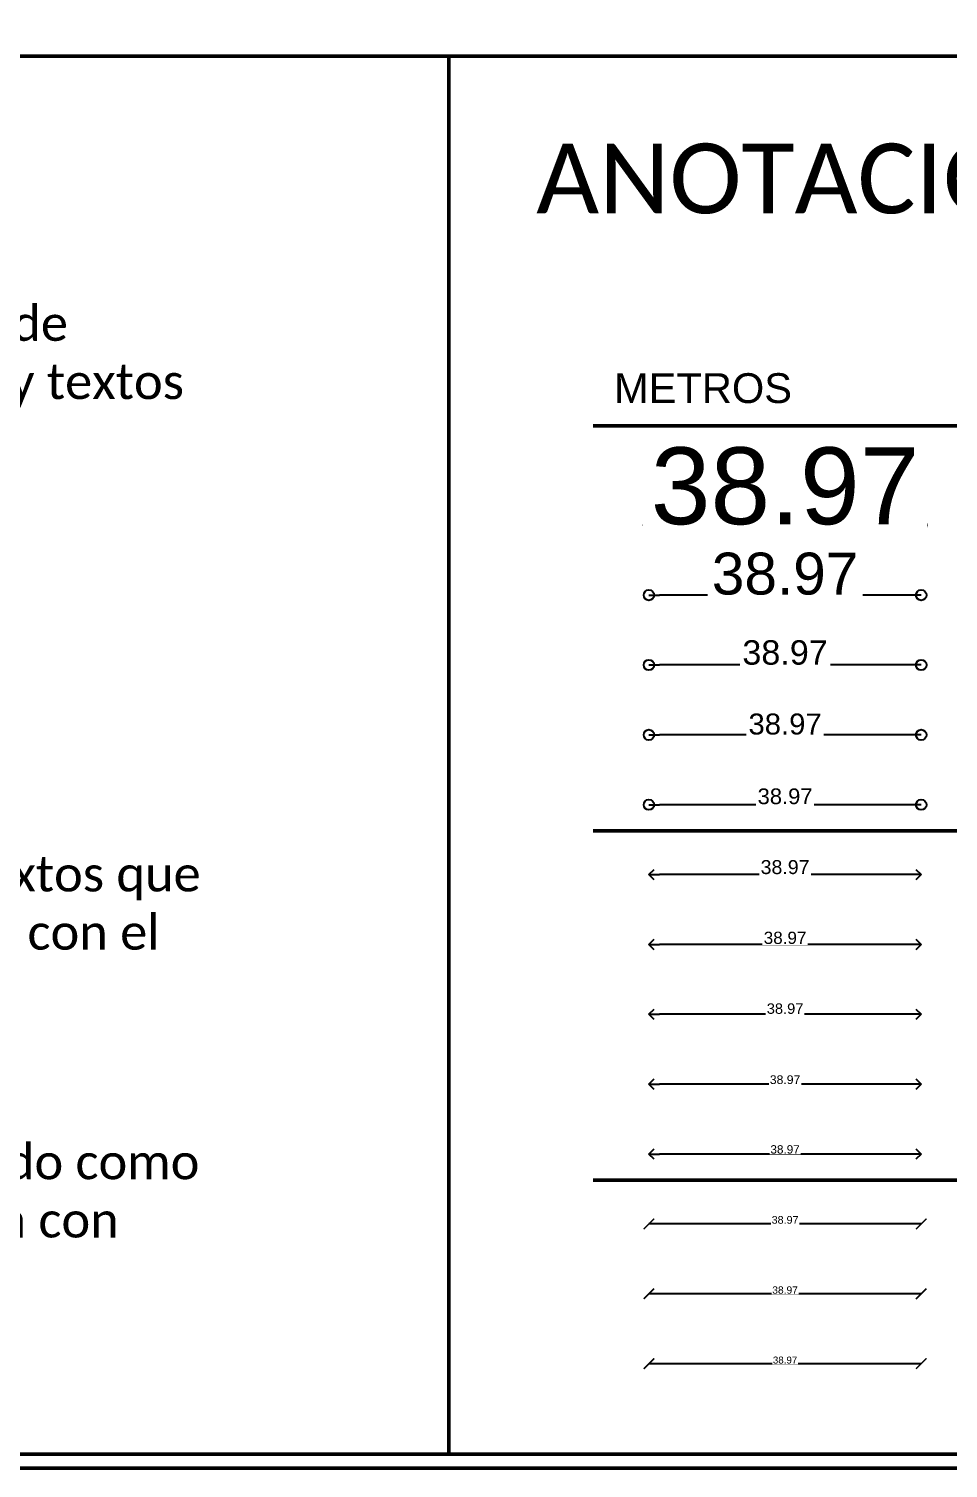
# Paper-space layout 'Dimensiones_cajasXM' of a CAD drawing. Header units: metres. Extents: x -968 to 2373, y -423 to 894.
# Drawn here: x -578.7 to -447.1, y -422.6 to -216.6 of the extents above; entities that cross this region are included whole.
import ezdxf

# ---------------------------------------------------------------- set-up
doc = ezdxf.new("R2010")
doc.units = ezdxf.units.M
doc.layers.get('0').update_dxf_attribs({"color": 255, "plot": 0})
doc.layers.get('Defpoints').update_dxf_attribs({"color": 255})
doc.layers.add('G-Title_layouts', color=7, linetype='Continuous', lineweight=50, true_color=0x323232)
doc.styles.get("Standard").update_dxf_attribs({"font": 'Candara.ttf'})
doc.styles.add('T1-1', font='Arial.ttf', dxfattribs={"height": 1})
doc.styles.add('T1-10', font='Arial.ttf', dxfattribs={"height": 1.1})
doc.styles.add('T1-100', font='Arial.ttf', dxfattribs={"height": 2})
doc.styles.add('T1-1000', font='Arial.ttf', dxfattribs={"height": 11})
doc.styles.add('T1-125', font='Arial.ttf', dxfattribs={"height": 2.25})
doc.styles.add('T1-20', font='Arial.ttf', dxfattribs={"height": 1.2})
doc.styles.add('T1-200', font='Arial.ttf', dxfattribs={"height": 3})
doc.styles.add('T1-25', font='Arial.ttf', dxfattribs={"height": 1.25})
doc.styles.add('T1-250', font='Arial.ttf', dxfattribs={"height": 3.5})
doc.styles.add('T1-5', font='Arial.ttf', dxfattribs={"height": 1.05})
doc.styles.add('T1-50', font='Arial.ttf', dxfattribs={"height": 1.5})
doc.styles.add('T1-500', font='Arial.ttf', dxfattribs={"height": 6})
doc.styles.add('T1-75', font='Arial.ttf', dxfattribs={"height": 1.75})
doc.dimstyles.new('CTDi 1-1 m', dxfattribs={"dimtxt": 1, "dimasz": 0.001, "dimexe": 0, "dimexo": 0, "dimgap": 0.001, "dimtad": 1, "dimzin": 0, "dimdsep": 46, "dimtxsty": 'T1-1', "dimcen": 0.01, "dimclrd": 167, "dimclre": 167, "dimclrt": 136, "dimadec": 0, "dimazin": 0, "dimtfac": 1, "dimtofl": 0, "dimtmove": 0, "dimatfit": 3, "dimfxl": 1, "dimtfill": 1, "dimtolj": 1, "dimtzin": 0, "dimarcsym": 0})
doc.dimstyles.new('CTDi 1-10 m', dxfattribs={"dimtxt": 1.1, "dimasz": 0.01, "dimexe": 0, "dimexo": 0, "dimgap": 0.01, "dimtad": 1, "dimzin": 0, "dimdsep": 46, "dimtxsty": 'T1-10', "dimcen": 0.1, "dimclrd": 167, "dimclre": 167, "dimclrt": 136, "dimadec": 0, "dimazin": 0, "dimtfac": 1, "dimtofl": 0, "dimtmove": 0, "dimatfit": 3, "dimfxl": 1, "dimtfill": 1, "dimtolj": 1, "dimtzin": 0, "dimarcsym": 0})
doc.dimstyles.new('CTDi 1-100 m', dxfattribs={"dimtxt": 2, "dimasz": 0.15, "dimexe": 0, "dimexo": 0, "dimgap": 0.05, "dimtad": 1, "dimzin": 0, "dimdsep": 46, "dimtxsty": 'T1-100', "dimcen": 0.2, "dimclrd": 167, "dimclre": 167, "dimclrt": 136, "dimadec": 0, "dimazin": 0, "dimtfac": 1, "dimtofl": 0, "dimtmove": 0, "dimatfit": 3, "dimfxl": 1, "dimtfill": 1, "dimtolj": 1, "dimtzin": 0, "dimarcsym": 0})
doc.dimstyles.new('CTDi 1-1000 m', dxfattribs={"dimtxt": 11, "dimasz": 0.5, "dimexe": 0, "dimexo": 0, "dimgap": 0, "dimtad": 1, "dimzin": 0, "dimdsep": 46, "dimtxsty": 'T1-1000', "dimcen": 3, "dimclrd": 167, "dimclre": 167, "dimclrt": 136, "dimadec": 0, "dimazin": 0, "dimtfac": 1, "dimtofl": 0, "dimtmove": 0, "dimatfit": 3, "dimfxl": 1, "dimtfill": 1, "dimtolj": 1, "dimtzin": 0, "dimarcsym": 0})
doc.dimstyles.new('CTDi 1-125 m', dxfattribs={"dimtxt": 2.25, "dimasz": 0.15, "dimexe": 0, "dimexo": 0, "dimgap": 0.05, "dimtad": 1, "dimzin": 0, "dimdsep": 46, "dimtxsty": 'T1-125', "dimcen": 0.2, "dimclrd": 167, "dimclre": 167, "dimclrt": 136, "dimadec": 0, "dimazin": 0, "dimtfac": 1, "dimtofl": 0, "dimtmove": 0, "dimatfit": 3, "dimfxl": 1, "dimtfill": 1, "dimtolj": 1, "dimtzin": 0, "dimarcsym": 0})
doc.dimstyles.new('CTDi 1-200 m', dxfattribs={"dimtxt": 3, "dimasz": 0.25, "dimexe": 0, "dimexo": 0, "dimgap": 0.01, "dimtad": 1, "dimzin": 0, "dimdsep": 46, "dimtxsty": 'T1-200', "dimcen": 0.2, "dimclrd": 167, "dimclre": 167, "dimclrt": 136, "dimadec": 0, "dimazin": 0, "dimtfac": 1, "dimtofl": 0, "dimtmove": 0, "dimatfit": 3, "dimfxl": 1, "dimtfill": 1, "dimtolj": 1, "dimtzin": 0, "dimarcsym": 0})
doc.dimstyles.new('CTDi 1-25 m', dxfattribs={"dimtxt": 1.25, "dimasz": 0.04, "dimexe": 0, "dimexo": 0, "dimgap": 0.01, "dimtad": 1, "dimzin": 0, "dimdsep": 46, "dimtxsty": 'T1-25', "dimcen": 0.1, "dimclrd": 167, "dimclre": 167, "dimclrt": 136, "dimadec": 0, "dimazin": 0, "dimtfac": 1, "dimtofl": 0, "dimtmove": 0, "dimatfit": 3, "dimfxl": 1, "dimtfill": 1, "dimtolj": 1, "dimtzin": 0, "dimarcsym": 0})
doc.dimstyles.new('CTDi 1-250 m', dxfattribs={"dimtxt": 3.5, "dimasz": 0.3, "dimexe": 0, "dimexo": 0, "dimgap": 0, "dimtad": 1, "dimzin": 0, "dimdsep": 46, "dimtxsty": 'T1-250', "dimcen": 0.2, "dimclrd": 167, "dimclre": 167, "dimclrt": 136, "dimadec": 0, "dimazin": 0, "dimtfac": 1, "dimtofl": 0, "dimtmove": 0, "dimatfit": 3, "dimfxl": 1, "dimtfill": 1, "dimtolj": 1, "dimtzin": 0, "dimarcsym": 0})
doc.dimstyles.new('CTDi 1-5 m', dxfattribs={"dimtxt": 1.05, "dimasz": 0.008, "dimexe": 0, "dimexo": 0, "dimgap": 0.001, "dimtad": 1, "dimzin": 0, "dimdsep": 46, "dimtxsty": 'T1-5', "dimcen": 0.01, "dimclrd": 167, "dimclre": 167, "dimclrt": 136, "dimadec": 0, "dimazin": 0, "dimtfac": 1, "dimtofl": 0, "dimtmove": 0, "dimatfit": 3, "dimfxl": 1, "dimtfill": 1, "dimtolj": 1, "dimtzin": 0, "dimarcsym": 0})
doc.dimstyles.new('CTDi 1-50 m', dxfattribs={"dimtxt": 1.5, "dimasz": 0.06, "dimexe": 0, "dimexo": 0, "dimgap": 0.05, "dimtad": 1, "dimzin": 0, "dimdsep": 46, "dimtxsty": 'T1-50', "dimcen": 0.2, "dimclrd": 167, "dimclre": 167, "dimclrt": 136, "dimadec": 0, "dimazin": 0, "dimtfac": 1, "dimtofl": 0, "dimtmove": 0, "dimatfit": 3, "dimfxl": 1, "dimtfill": 1, "dimtolj": 1, "dimtzin": 0, "dimarcsym": 0})
doc.dimstyles.new('CTDi 1-500 m', dxfattribs={"dimtxt": 6, "dimasz": 0.25, "dimexe": 0, "dimexo": 0, "dimgap": 0, "dimtad": 1, "dimzin": 0, "dimdsep": 46, "dimtxsty": 'T1-500', "dimcen": 0.5, "dimclrd": 167, "dimclre": 167, "dimclrt": 136, "dimadec": 0, "dimazin": 0, "dimtfac": 1, "dimtofl": 0, "dimtmove": 0, "dimatfit": 3, "dimfxl": 1, "dimtfill": 1, "dimtolj": 1, "dimtzin": 0, "dimarcsym": 0})
doc.dimstyles.new('CTDi 1-75 m', dxfattribs={"dimtxt": 1.75, "dimasz": 0.1, "dimexe": 0, "dimexo": 0, "dimgap": 0.05, "dimtad": 1, "dimzin": 0, "dimdsep": 46, "dimtxsty": 'T1-75', "dimcen": 0.2, "dimclrd": 167, "dimclre": 167, "dimclrt": 136, "dimadec": 0, "dimazin": 0, "dimtfac": 1, "dimtofl": 0, "dimtmove": 0, "dimatfit": 3, "dimfxl": 1, "dimtfill": 1, "dimtolj": 1, "dimtzin": 0, "dimarcsym": 0})

# ---------------------------------------------------------------- blocks, each defined once
blk = doc.blocks.new('_ArchTick')
at = {"color": 0, "linetype": 'ByBlock', "const_width": 0.15}
blk.add_lwpolyline([(-0.5, -0.5), (0.5, 0.5)], dxfattribs=at)
blk = doc.blocks.new('*D228')
at = {"layer": 'Defpoints', "color": 0, "transparency": 16777216}
for p in [(-489.93, -407.63), (-489.93, -407.63), (-450.95, -407.63)]:
    blk.add_point(p, dxfattribs=at)
at = {"layer": 'G-Title_layouts', "color": 167, "lineweight": -2, "transparency": 16777216}
blk.add_line((-450.95, -407.63), (-489.93, -407.63), dxfattribs=at)
at = {"layer": 'G-Title_layouts', "color": 167, "lineweight": -2, "transparency": 16777216, "xscale": 1.5, "yscale": 1.5, "zscale": 1.5, "rotation": 180}
blk.add_blockref('_ArchTick', (-489.93, -407.63), dxfattribs=at)
at = {"layer": 'G-Title_layouts', "color": 167, "lineweight": -2, "transparency": 16777216, "xscale": 1.5, "yscale": 1.5, "zscale": 1.5}
blk.add_blockref('_ArchTick', (-450.95, -407.63), dxfattribs=at)
at = {"layer": 'G-Title_layouts', "color": 136, "transparency": 16777216, "insert": (-470.44, -407.12), "char_height": 1, "attachment_point": 5, "style": 'T1-1', "bg_fill": 3, "box_fill_scale": 1.1, "bg_fill_color": 256, "bg_fill_true_color": 13158600, "bg_fill_transparency": 0}
blk.add_mtext('\\A1;38.97', dxfattribs=at)
blk = doc.blocks.new('*D229')
at = {"layer": 'Defpoints', "color": 0, "transparency": 16777216}
for p in [(-489.93, -397.63), (-489.93, -397.63), (-450.95, -397.63)]:
    blk.add_point(p, dxfattribs=at)
at = {"layer": 'G-Title_layouts', "color": 167, "lineweight": -2, "transparency": 16777216}
blk.add_line((-450.95, -397.63), (-489.93, -397.63), dxfattribs=at)
at = {"layer": 'G-Title_layouts', "color": 167, "lineweight": -2, "transparency": 16777216, "xscale": 1.5, "yscale": 1.5, "zscale": 1.5, "rotation": 180}
blk.add_blockref('_ArchTick', (-489.93, -397.63), dxfattribs=at)
at = {"layer": 'G-Title_layouts', "color": 167, "lineweight": -2, "transparency": 16777216, "xscale": 1.5, "yscale": 1.5, "zscale": 1.5}
blk.add_blockref('_ArchTick', (-450.95, -397.63), dxfattribs=at)
at = {"layer": 'G-Title_layouts', "color": 136, "transparency": 16777216, "insert": (-470.44, -397.1), "char_height": 1.05, "attachment_point": 5, "style": 'T1-5', "bg_fill": 3, "box_fill_scale": 1.1, "bg_fill_color": 256, "bg_fill_true_color": 13158600, "bg_fill_transparency": 0}
blk.add_mtext('\\A1;38.97', dxfattribs=at)
blk = doc.blocks.new('*D230')
at = {"layer": 'Defpoints', "color": 0, "transparency": 16777216}
for p in [(-489.93, -387.63), (-489.93, -387.63), (-450.95, -387.63)]:
    blk.add_point(p, dxfattribs=at)
at = {"layer": 'G-Title_layouts', "color": 167, "lineweight": -2, "transparency": 16777216}
blk.add_line((-450.95, -387.63), (-489.93, -387.63), dxfattribs=at)
at = {"layer": 'G-Title_layouts', "color": 167, "lineweight": -2, "transparency": 16777216, "xscale": 1.5, "yscale": 1.5, "zscale": 1.5, "rotation": 180}
blk.add_blockref('_ArchTick', (-489.93, -387.63), dxfattribs=at)
at = {"layer": 'G-Title_layouts', "color": 167, "lineweight": -2, "transparency": 16777216, "xscale": 1.5, "yscale": 1.5, "zscale": 1.5}
blk.add_blockref('_ArchTick', (-450.95, -387.63), dxfattribs=at)
at = {"layer": 'G-Title_layouts', "color": 136, "transparency": 16777216, "insert": (-470.44, -387.06), "char_height": 1.1, "attachment_point": 5, "style": 'T1-10', "bg_fill": 3, "box_fill_scale": 1.1, "bg_fill_color": 256, "bg_fill_true_color": 13158600, "bg_fill_transparency": 0}
blk.add_mtext('\\A1;38.97', dxfattribs=at)
blk = doc.blocks.new('_Open90')
at = {"color": 0, "linetype": 'ByBlock', "lineweight": -2}
for p, q in [((0, 0), (-1, 0)), ((-0.5, 0.5), (0, 0)), ((0, 0), (-0.5, -0.5))]:
    blk.add_line(p, q, dxfattribs=at)
blk = doc.blocks.new('*D231')
at = {"layer": 'Defpoints', "color": 0, "transparency": 16777216}
for p in [(-489.93, -367.63), (-489.93, -367.63), (-450.95, -367.63)]:
    blk.add_point(p, dxfattribs=at)
at = {"layer": 'G-Title_layouts', "color": 167, "lineweight": -2, "transparency": 16777216}
blk.add_line((-452.45, -367.63), (-488.43, -367.63), dxfattribs=at)
at = {"layer": 'G-Title_layouts', "color": 167, "lineweight": -2, "transparency": 16777216, "xscale": 1.5, "yscale": 1.5, "zscale": 1.5, "rotation": 180}
blk.add_blockref('_Open90', (-489.93, -367.63), dxfattribs=at)
at = {"layer": 'G-Title_layouts', "color": 167, "lineweight": -2, "transparency": 16777216, "xscale": 1.5, "yscale": 1.5, "zscale": 1.5}
blk.add_blockref('_Open90', (-450.95, -367.63), dxfattribs=at)
at = {"layer": 'G-Title_layouts', "color": 136, "transparency": 16777216, "insert": (-470.44, -366.99), "char_height": 1.25, "attachment_point": 5, "style": 'T1-25', "bg_fill": 3, "box_fill_scale": 1.1, "bg_fill_color": 256, "bg_fill_true_color": 13158600, "bg_fill_transparency": 0}
blk.add_mtext('\\A1;38.97', dxfattribs=at)
blk = doc.blocks.new('*D232')
at = {"layer": 'Defpoints', "color": 0, "transparency": 16777216}
for p in [(-489.93, -357.63), (-489.93, -357.63), (-450.95, -357.63)]:
    blk.add_point(p, dxfattribs=at)
at = {"layer": 'G-Title_layouts', "color": 167, "lineweight": -2, "transparency": 16777216}
blk.add_line((-452.45, -357.63), (-488.43, -357.63), dxfattribs=at)
at = {"layer": 'G-Title_layouts', "color": 167, "lineweight": -2, "transparency": 16777216, "xscale": 1.5, "yscale": 1.5, "zscale": 1.5, "rotation": 180}
blk.add_blockref('_Open90', (-489.93, -357.63), dxfattribs=at)
at = {"layer": 'G-Title_layouts', "color": 167, "lineweight": -2, "transparency": 16777216, "xscale": 1.5, "yscale": 1.5, "zscale": 1.5}
blk.add_blockref('_Open90', (-450.95, -357.63), dxfattribs=at)
at = {"layer": 'G-Title_layouts', "color": 136, "transparency": 16777216, "insert": (-470.44, -356.82), "char_height": 1.5, "attachment_point": 5, "style": 'T1-50', "bg_fill": 3, "box_fill_scale": 1.1, "bg_fill_color": 256, "bg_fill_true_color": 13158600, "bg_fill_transparency": 0}
blk.add_mtext('\\A1;38.97', dxfattribs=at)
blk = doc.blocks.new('*D233')
at = {"layer": 'Defpoints', "color": 0, "transparency": 16777216}
for p in [(-489.93, -337.63), (-489.93, -337.63), (-450.95, -337.63)]:
    blk.add_point(p, dxfattribs=at)
at = {"layer": 'G-Title_layouts', "color": 167, "lineweight": -2, "transparency": 16777216}
blk.add_line((-452.45, -337.63), (-488.43, -337.63), dxfattribs=at)
at = {"layer": 'G-Title_layouts', "color": 167, "lineweight": -2, "transparency": 16777216, "xscale": 1.5, "yscale": 1.5, "zscale": 1.5, "rotation": 180}
blk.add_blockref('_Open90', (-489.93, -337.63), dxfattribs=at)
at = {"layer": 'G-Title_layouts', "color": 167, "lineweight": -2, "transparency": 16777216, "xscale": 1.5, "yscale": 1.5, "zscale": 1.5}
blk.add_blockref('_Open90', (-450.95, -337.63), dxfattribs=at)
at = {"layer": 'G-Title_layouts', "color": 136, "transparency": 16777216, "insert": (-470.44, -336.57), "char_height": 2, "attachment_point": 5, "style": 'T1-100', "bg_fill": 3, "box_fill_scale": 1.1, "bg_fill_color": 256, "bg_fill_true_color": 13158600, "bg_fill_transparency": 0}
blk.add_mtext('\\A1;38.97', dxfattribs=at)
blk = doc.blocks.new('*D234')
at = {"layer": 'Defpoints', "color": 0, "transparency": 16777216}
for p in [(-489.93, -347.63), (-489.93, -347.63), (-450.95, -347.63)]:
    blk.add_point(p, dxfattribs=at)
at = {"layer": 'G-Title_layouts', "color": 167, "lineweight": -2, "transparency": 16777216}
blk.add_line((-452.45, -347.63), (-488.43, -347.63), dxfattribs=at)
at = {"layer": 'G-Title_layouts', "color": 167, "lineweight": -2, "transparency": 16777216, "xscale": 1.5, "yscale": 1.5, "zscale": 1.5, "rotation": 180}
blk.add_blockref('_Open90', (-489.93, -347.63), dxfattribs=at)
at = {"layer": 'G-Title_layouts', "color": 167, "lineweight": -2, "transparency": 16777216, "xscale": 1.5, "yscale": 1.5, "zscale": 1.5}
blk.add_blockref('_Open90', (-450.95, -347.63), dxfattribs=at)
at = {"layer": 'G-Title_layouts', "color": 136, "transparency": 16777216, "insert": (-470.44, -346.69), "char_height": 1.75, "attachment_point": 5, "style": 'T1-75', "bg_fill": 3, "box_fill_scale": 1.1, "bg_fill_color": 256, "bg_fill_true_color": 13158600, "bg_fill_transparency": 0}
blk.add_mtext('\\A1;38.97', dxfattribs=at)
blk = doc.blocks.new('_Origin')
at = {"color": 0, "linetype": 'ByBlock', "lineweight": -2}
blk.add_line((0, 0), (-1, 0), dxfattribs=at)
blk.add_circle((0, 0), 0.5, dxfattribs=at)
blk = doc.blocks.new('*D235')
at = {"layer": 'Defpoints', "color": 0, "transparency": 16777216}
for p in [(-489.93, -327.63), (-489.93, -327.63), (-450.95, -327.63)]:
    blk.add_point(p, dxfattribs=at)
at = {"layer": 'G-Title_layouts', "color": 167, "lineweight": -2, "transparency": 16777216}
blk.add_line((-452.45, -327.63), (-488.43, -327.63), dxfattribs=at)
at = {"layer": 'G-Title_layouts', "color": 167, "lineweight": -2, "transparency": 16777216, "xscale": 1.5, "yscale": 1.5, "zscale": 1.5, "rotation": 180}
blk.add_blockref('_Origin', (-489.93, -327.63), dxfattribs=at)
at = {"layer": 'G-Title_layouts', "color": 167, "lineweight": -2, "transparency": 16777216, "xscale": 1.5, "yscale": 1.5, "zscale": 1.5}
blk.add_blockref('_Origin', (-450.95, -327.63), dxfattribs=at)
at = {"layer": 'G-Title_layouts', "color": 136, "transparency": 16777216, "insert": (-470.44, -326.44), "char_height": 2.25, "attachment_point": 5, "style": 'T1-125', "bg_fill": 3, "box_fill_scale": 1.1, "bg_fill_color": 256, "bg_fill_true_color": 13158600, "bg_fill_transparency": 0}
blk.add_mtext('\\A1;38.97', dxfattribs=at)
blk = doc.blocks.new('*D236')
at = {"layer": 'Defpoints', "color": 0, "transparency": 16777216}
for p in [(-489.93, -317.63), (-489.93, -317.63), (-450.95, -317.63)]:
    blk.add_point(p, dxfattribs=at)
at = {"layer": 'G-Title_layouts', "color": 167, "lineweight": -2, "transparency": 16777216}
blk.add_line((-452.45, -317.63), (-488.43, -317.63), dxfattribs=at)
at = {"layer": 'G-Title_layouts', "color": 167, "lineweight": -2, "transparency": 16777216, "xscale": 1.5, "yscale": 1.5, "zscale": 1.5, "rotation": 180}
blk.add_blockref('_Origin', (-489.93, -317.63), dxfattribs=at)
at = {"layer": 'G-Title_layouts', "color": 167, "lineweight": -2, "transparency": 16777216, "xscale": 1.5, "yscale": 1.5, "zscale": 1.5}
blk.add_blockref('_Origin', (-450.95, -317.63), dxfattribs=at)
at = {"layer": 'G-Title_layouts', "color": 136, "transparency": 16777216, "insert": (-470.44, -316.1), "char_height": 3, "attachment_point": 5, "style": 'T1-200', "bg_fill": 3, "box_fill_scale": 1.1, "bg_fill_color": 256, "bg_fill_true_color": 13158600, "bg_fill_transparency": 0}
blk.add_mtext('\\A1;38.97', dxfattribs=at)
blk = doc.blocks.new('*D237')
at = {"layer": 'Defpoints', "color": 0, "transparency": 16777216}
for p in [(-489.93, -307.63), (-489.93, -307.63), (-450.95, -307.63)]:
    blk.add_point(p, dxfattribs=at)
at = {"layer": 'G-Title_layouts', "color": 167, "lineweight": -2, "transparency": 16777216}
blk.add_line((-452.45, -307.63), (-488.43, -307.63), dxfattribs=at)
at = {"layer": 'G-Title_layouts', "color": 167, "lineweight": -2, "transparency": 16777216, "xscale": 1.5, "yscale": 1.5, "zscale": 1.5, "rotation": 180}
blk.add_blockref('_Origin', (-489.93, -307.63), dxfattribs=at)
at = {"layer": 'G-Title_layouts', "color": 167, "lineweight": -2, "transparency": 16777216, "xscale": 1.5, "yscale": 1.5, "zscale": 1.5}
blk.add_blockref('_Origin', (-450.95, -307.63), dxfattribs=at)
at = {"layer": 'G-Title_layouts', "color": 136, "transparency": 16777216, "insert": (-470.44, -305.86), "char_height": 3.5, "attachment_point": 5, "style": 'T1-250', "bg_fill": 3, "box_fill_scale": 1.1, "bg_fill_color": 256, "bg_fill_true_color": 13158600, "bg_fill_transparency": 0}
blk.add_mtext('\\A1;38.97', dxfattribs=at)
blk = doc.blocks.new('*D238')
at = {"layer": 'Defpoints', "color": 0, "transparency": 16777216}
for p in [(-489.93, -297.63), (-489.93, -297.63), (-450.95, -297.63)]:
    blk.add_point(p, dxfattribs=at)
at = {"layer": 'G-Title_layouts', "color": 167, "lineweight": -2, "transparency": 16777216}
blk.add_line((-452.45, -297.63), (-488.43, -297.63), dxfattribs=at)
at = {"layer": 'G-Title_layouts', "color": 167, "lineweight": -2, "transparency": 16777216, "xscale": 1.5, "yscale": 1.5, "zscale": 1.5, "rotation": 180}
blk.add_blockref('_Origin', (-489.93, -297.63), dxfattribs=at)
at = {"layer": 'G-Title_layouts', "color": 167, "lineweight": -2, "transparency": 16777216, "xscale": 1.5, "yscale": 1.5, "zscale": 1.5}
blk.add_blockref('_Origin', (-450.95, -297.63), dxfattribs=at)
at = {"layer": 'G-Title_layouts', "color": 136, "transparency": 16777216, "insert": (-470.44, -294.59), "char_height": 6, "attachment_point": 5, "style": 'T1-500', "bg_fill": 3, "box_fill_scale": 1.1, "bg_fill_color": 256, "bg_fill_true_color": 13158600, "bg_fill_transparency": 0}
blk.add_mtext('\\A1;38.97', dxfattribs=at)
blk = doc.blocks.new('*D239')
at = {"layer": 'G-Title_layouts', "color": 167, "lineweight": -2, "transparency": 16777216}
blk.add_line((-452.45, -287.63), (-488.43, -287.63), dxfattribs=at)
at = {"layer": 'G-Title_layouts', "color": 167, "lineweight": -2, "transparency": 16777216, "xscale": 1.5, "yscale": 1.5, "zscale": 1.5, "rotation": 180}
blk.add_blockref('_Origin', (-489.93, -287.63), dxfattribs=at)
at = {"layer": 'G-Title_layouts', "color": 167, "lineweight": -2, "transparency": 16777216, "xscale": 1.5, "yscale": 1.5, "zscale": 1.5}
blk.add_blockref('_Origin', (-450.95, -287.63), dxfattribs=at)
at = {"layer": 'G-Title_layouts', "color": 136, "transparency": 16777216, "insert": (-470.44, -282.06), "char_height": 11, "attachment_point": 5, "style": 'T1-1000', "bg_fill": 3, "box_fill_scale": 1.1, "bg_fill_color": 256, "bg_fill_true_color": 13158600, "bg_fill_transparency": 0}
blk.add_mtext('\\A1;38.97', dxfattribs=at)
at = {"layer": 'Defpoints', "color": 0, "transparency": 16777216}
for p in [(-489.93, -287.63), (-489.93, -287.63), (-450.95, -287.63)]:
    blk.add_point(p, dxfattribs=at)
blk = doc.blocks.new('*D251')
at = {"layer": 'Defpoints', "color": 0, "transparency": 16777216}
for p in [(-489.93, -377.63), (-489.93, -377.63), (-450.95, -377.63)]:
    blk.add_point(p, dxfattribs=at)
at = {"layer": 'G-Title_layouts', "color": 167, "lineweight": -2, "transparency": 16777216}
blk.add_line((-452.45, -377.63), (-488.43, -377.63), dxfattribs=at)
at = {"layer": 'G-Title_layouts', "color": 167, "lineweight": -2, "transparency": 16777216, "xscale": 1.5, "yscale": 1.5, "zscale": 1.5, "rotation": 180}
blk.add_blockref('_Open90', (-489.93, -377.63), dxfattribs=at)
at = {"layer": 'G-Title_layouts', "color": 167, "lineweight": -2, "transparency": 16777216, "xscale": 1.5, "yscale": 1.5, "zscale": 1.5}
blk.add_blockref('_Open90', (-450.95, -377.63), dxfattribs=at)
at = {"layer": 'G-Title_layouts', "color": 136, "transparency": 16777216, "insert": (-470.44, -376.97), "char_height": 1.2, "attachment_point": 5, "style": 'T1-20', "bg_fill": 3, "box_fill_scale": 1.1, "bg_fill_color": 256, "bg_fill_true_color": 13158600, "bg_fill_transparency": 0}
blk.add_mtext('\\A1;38.97', dxfattribs=at)

psp = doc.layouts.new('Dimensiones_cajasXM')

# ---------------------------------------------------------------- linework, layer by layer
at = {"layer": 'G-Title_layouts', "linetype": 'Continuous', "lineweight": 50}
for p, q in [((-497.9287, -273.3808), (-77.9287, -273.3808)), ((-77.9287, -331.3808), (-497.9287, -331.3808)), ((-497.9287, -381.3808), (-77.9287, -381.3808))]:
    psp.add_line(p, q, dxfattribs=at)
at = {"layer": 'G-Title_layouts'}
for points in [[(-715.6998, -0.4907), (-71.4498, -0.2368), (-71.4498, -220.4272), (-715.6998, -220.5541)], [(-965.6998, -220.4907), (-518.5748, -220.4907), (-518.5748, -420.593), (-965.6998, -420.593)]]:
    psp.add_lwpolyline(points, close=True, dxfattribs=at)

# ---------------------------------------------------------------- texts
at = {"layer": 'G-Title_layouts', "style": 'T1-500'}
psp.add_text('METROS', height=4.26338, dxfattribs=at).set_placement((-494.9262, -270.1308))
at = {"layer": 'G-Title_layouts'}
for s, width, insert, char_height, attachment_point in [('ANOTACIONES', 841, (-506.0748, -232.9907), 10, 1), ('Este estilo e texto es para uso general en todo tipo de documentos. Se recomienda presentar referencias y textos no técnicos con ste estilo.', 190.6086, (-743.1998, -277.9677), 5, 7), ('Este estilo de texto es recomendado para uso en textos que indiquen referencias, citas o notas al usuario/lector con el fin de explicar la información relacionada.', 190.6086, (-743.1998, -357.9677), 5, 7), ('Este estilo es recomendado para presentar contenido como formulas, dimensiones, fechas y demás información con formatos numéricos.', 190.6086, (-743.1998, -397.9677), 5, 7)]:
    psp.add_mtext_dynamic_manual_height_columns(s, width=width, gutter_width=50, heights=[0], dxfattribs=dict(at, insert=insert, char_height=char_height, attachment_point=attachment_point))

# ---------------------------------------------------------------- dimensions: what is measured, and where the dimension line sits
for base, p1, p2, dimstyle, override, picture, middle in [((-489.9262, -287.6308), (-450.9524, -287.6308), (-489.9262, -287.6308), 'CTDi 1-1000 m', {"dimscale": 1, "dimasz": 1.5, "dimblk1": 'Origin', "dimblk2": 'Origin', "dimsah": 1, "dimtfill": 1, "dimtfillclr": 7}, '*D239', (-470.4393, -287.6308)), ((-489.9262, -297.6308), (-450.9524, -297.6308), (-489.9262, -297.6308), 'CTDi 1-500 m', {"dimscale": 1, "dimasz": 1.5, "dimblk1": 'Origin', "dimblk2": 'Origin', "dimsah": 1}, '*D238', (-470.4393, -297.6308)), ((-489.9262, -307.6308), (-450.9524, -307.6308), (-489.9262, -307.6308), 'CTDi 1-250 m', {"dimscale": 1, "dimasz": 1.5, "dimblk1": 'Origin', "dimblk2": 'Origin', "dimsah": 1}, '*D237', (-470.4393, -307.6308)), ((-489.9262, -317.6308), (-450.9524, -317.6308), (-489.9262, -317.6308), 'CTDi 1-200 m', {"dimscale": 1, "dimasz": 1.5, "dimblk1": 'Origin', "dimblk2": 'Origin', "dimsah": 1}, '*D236', (-470.4393, -317.6308)), ((-489.9262, -327.6308), (-450.9524, -327.6308), (-489.9262, -327.6308), 'CTDi 1-125 m', {"dimscale": 1, "dimasz": 1.5, "dimblk1": 'Origin', "dimblk2": 'Origin', "dimsah": 1}, '*D235', (-470.4393, -327.6308)), ((-489.9262, -337.6308), (-450.9524, -337.6308), (-489.9262, -337.6308), 'CTDi 1-100 m', {"dimscale": 1, "dimasz": 1.5, "dimblk1": 'Open90', "dimblk2": 'Open90', "dimsah": 1}, '*D233', (-470.4393, -337.6308)), ((-489.9262, -347.6308), (-450.9524, -347.6308), (-489.9262, -347.6308), 'CTDi 1-75 m', {"dimscale": 1, "dimasz": 1.5, "dimblk1": 'Open90', "dimblk2": 'Open90', "dimsah": 1}, '*D234', (-470.4393, -347.6308)), ((-489.9262, -357.6308), (-450.9524, -357.6308), (-489.9262, -357.6308), 'CTDi 1-50 m', {"dimscale": 1, "dimasz": 1.5, "dimblk1": 'Open90', "dimblk2": 'Open90', "dimsah": 1}, '*D232', (-470.4393, -357.6308)), ((-489.9262, -367.6308), (-450.9524, -367.6308), (-489.9262, -367.6308), 'CTDi 1-25 m', {"dimscale": 1, "dimasz": 1.5, "dimblk1": 'Open90', "dimblk2": 'Open90', "dimsah": 1}, '*D231', (-470.4393, -367.6308)), ((-489.9262, -377.6308), (-450.9524, -377.6308), (-489.9262, -377.6308), 'CTDi 1-75 m', {"dimscale": 1, "dimasz": 1.5, "dimtxsty": 'T1-20', "dimblk1": 'Open90', "dimblk2": 'Open90', "dimsah": 1}, '*D251', (-470.4393, -377.6308)), ((-489.9262, -387.6308), (-450.9524, -387.6308), (-489.9262, -387.6308), 'CTDi 1-10 m', {"dimscale": 1, "dimasz": 1.5, "dimblk1": 'ArchTick', "dimblk2": 'ArchTick', "dimsah": 1}, '*D230', (-470.4393, -387.6308)), ((-489.9262, -397.6308), (-450.9524, -397.6308), (-489.9262, -397.6308), 'CTDi 1-5 m', {"dimscale": 1, "dimasz": 1.5, "dimblk1": 'ArchTick', "dimblk2": 'ArchTick', "dimsah": 1}, '*D229', (-470.4393, -397.6308)), ((-489.9262, -407.6308), (-450.9524, -407.6308), (-489.9262, -407.6308), 'CTDi 1-1 m', {"dimscale": 1, "dimasz": 1.5, "dimblk1": 'ArchTick', "dimblk2": 'ArchTick', "dimsah": 1}, '*D228', (-470.4393, -407.6308))]:
    dim = psp.add_linear_dim(base=base, p1=p1, p2=p2, dimstyle=dimstyle, override=override, dxfattribs=at)
    dim.commit()
    dim.dimension.update_dxf_attribs({"geometry": picture, "text_midpoint": middle, "dimtype": 160})

# ---------------------------------------------------------------- next in the draw order: linework, layer by layer
for points in [[(-967.6998, 1.5093), (-69.4498, 1.5093), (-69.4498, -422.593), (-967.6998, -422.593)], [(-518.5748, -220.4907), (-71.4498, -220.4907), (-71.4498, -420.593), (-518.5748, -420.593)]]:
    psp.add_lwpolyline(points, close=True, dxfattribs=at)

doc.saveas('drawing.dxf')
